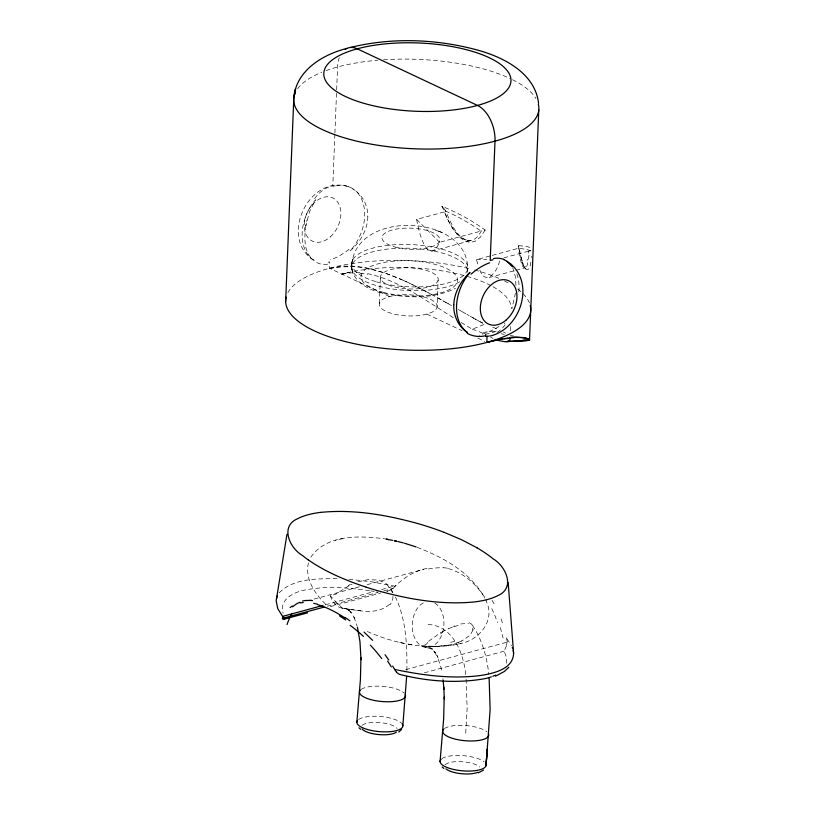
<?xml version="1.0" encoding="UTF-8"?>
<svg xmlns="http://www.w3.org/2000/svg" width="815" height="815" viewBox="0 0 815 815"><rect width="100%" height="100%" fill="white"/><g stroke="black" fill="none" stroke-linecap="round" stroke-linejoin="round"><path stroke-width="0.61" stroke-dasharray="4.08 3.06" d="M515.946 285.423L515.375 276.794L513.695 270.223M406.889 670.48C407.143 645.704 406.267 619.848 395.448 597.049M510.577 330.656L510.781 325.694M389.611 296.579L329.484 268.267L329.739 261.89L328.17 262.236M334.863 134.281L332.775 186.319L335.658 185.647M334.914 133.008L336.595 91.127M336.646 89.854L337.563 67.013A28.973 17.624 74.8 0 1 339.274 57.702M351.927 262.909L352.569 258.997C346.334 279.188 368.798 290.996 385.352 293.695C408.458 298.188 433.886 298.952 455.493 288.357M379.362 303.394L380.442 276.448M437.044 307.265A28.973 10.575 2.3 0 0 395.988 295.315A28.973 10.575 2.3 0 0 391.577 313.418A28.973 10.575 2.3 0 0 437.044 307.265L438.124 280.309A28.973 10.575 2.3 0 0 397.068 268.359A28.973 10.575 2.3 0 0 392.667 286.462A28.973 10.575 2.3 0 0 438.124 280.309M467.515 272.169C472.517 215.18 359.782 208.548 352.111 261.819M507.225 641.792L506.146 635.476M465.711 733.154L467.138 708.449L466.099 678.538M530.443 250.786L528.426 251.193L528.181 253.282M515.447 293.043L511.912 308.671M531.798 256.175L531.604 257.54M305.808 225.857C304.321 237.206 303.424 251.804 313.154 259.904A40.791 28.749 -64.8 0 1 315.578 199.746L309.659 211.309L305.808 225.857L306.99 219.969M527.346 259.201L527.122 260.423M506.655 663.257L506.604 657.593L504.088 651.175L506.675 645.317M308.467 562.768C304.362 579.485 315.925 595.256 327.518 606.024M530.83 262.073C529.618 275.358 522.527 268.777 521.406 259.618M473.057 630.056L470.072 635.109L463.48 640.142M499.514 261.024C497.221 273.086 484.232 287.135 479.118 267.717M525.522 266.505C521.356 272.108 519.236 250.786 518.106 248.361M445.438 211.004L446.274 211.37A131.398 75.846 17.6 0 1 481.003 231.083L439.611 242.31C427.162 268.023 418.095 229.239 416.669 219.408L444.746 211.788C448.596 226.112 468.044 256.277 481.257 231.012M485.159 230.085L480.361 237.124L475.216 241.301L469.807 242.483L463.939 240.629L458.468 236.116L453.008 228.893L447.792 219.51L441.934 206.276L447.608 208.681A133.589 76.661 17.3 0 1 483.04 228.546L485.2 230.075L481.41 230.94M310.821 557.165C326.876 534.1 359.894 535.618 384.619 538.817M504.933 322.872L504.332 323.718M279.209 592.739C294.521 577.499 318.757 578.925 338.714 578.63M393.278 588.186C400.868 579.76 415.029 569.736 428.456 568.289M395.214 586.291L371.711 581.829L348.025 579.129M427.58 642.373C427.61 645.286 420.153 645.551 422.415 646.427M389.519 604.343C376.245 615.957 357.428 610.058 341.964 608.133L362.797 611.097M428.721 641.211L441.2 632.226M349.085 585.669L335.495 594.318L330.289 595.653A23.095 15.811 -85.7 0 0 342.534 608.224L345 608.499M351.214 584.579L352.131 584.151M461.779 641.028L456.033 643.33M461.219 322.587L472.323 329.199L484.691 324.217A122.647 44.754 2.3 0 1 485.73 324.574M453.364 626.348L454.556 625.889M458.57 642.424L449.564 645.052L434.976 646.682M358.019 581.808L367.81 579.699L376.428 579.974A24.837 19.855 -14.5 0 1 386.544 584.029M458.519 643.932C478.476 641.364 496.539 620.246 485.781 600.37M387.084 591.272L389.865 590.315A14.639 12.296 -10.2 0 0 390.14 590.192M386.758 591.354L387.634 591.109M431.797 251.193L470.061 240.751L467.117 240.629L470.337 240.782C456.614 239.804 450.868 221.874 445.377 210.728M477.773 263.978L476.459 259.659L491.068 255.696M492.291 255.36L517.861 248.422A131.398 14.66 -10.2 0 1 529.964 250.775M503.853 257.856L528.426 251.193M489.163 277.558L514.815 270.6M485.322 334.395L498.271 330.88M307.163 600.961L359.863 586.647M367.219 584.65L423.586 569.349M325.368 604.791L373.474 591.741M381.695 589.51L395.774 585.69M327.365 606.207L378.079 592.444M383.834 590.885L393.064 588.379M330.411 606.645L380.788 592.974M405.768 669.645L507.195 642.128M424.36 672.813L504.088 651.175M516.017 270.274L524.055 268.054L525.94 268.481L524.544 267.595L525.481 268.206L523.974 266.271L521.131 257.784L522.914 263.744M329.484 268.267L343.512 266.087L357.551 266.587M490.813 285.566A103.332 37.704 2.3 0 0 341.882 274.105L349.258 272.302M460.74 623.964L468.462 623.332M342.921 538.532L335.383 540.284M421.375 645.877L441.261 646.539L456.206 644.461M453.415 645.113L460.944 643.361M341.882 274.105L345.305 273.31M448.892 645.185L433.733 646.702L434.354 646.692M476.459 259.659L486.912 259.292M356.094 272.424L359.996 272.618M350.419 266.036L366.821 268.074L384.711 273.005M521.294 259.221L518.309 245.661L519.593 245.743A133.589 15.546 -10 0 1 530.596 247.679M426.367 646.417C405.463 645.042 384.884 639.51 365.833 630.851M443.482 567.658L448.515 568.33M358.162 266.658C389.152 270.855 417.015 286.483 444.002 301.367M425.206 647.334L432.49 648.974L429.637 648.057L432.663 649.596L430.147 647.986L435.495 652.723L433.488 650.482L438.103 658L436.932 655.403L440.701 666.415L442.087 673.007M428.079 624.453C454.261 625.93 464.234 655.199 465.997 677.336M369.582 590.692C348.555 587.697 326.866 585.771 305.849 589.877C294.714 591.527 278.557 599.392 283.141 613.145M501.113 333.732L504.322 334.435M370.774 590.875L374.309 591.445M376.652 591.853L377.814 592.057M510.221 335.413L513.766 336.065M367.565 273.646C399.91 280.523 426.836 301.448 454.454 318.349M399.819 642.485L403.782 643.269M407.928 644.074L411.707 644.828M348.178 186.676C309.18 174.247 279.015 237.338 313.154 259.904M345.774 608.693L349.248 609.773L346.395 608.856L349.421 610.394L346.905 608.795L352.253 613.522L350.246 611.281L354.861 618.799L353.69 616.211L357.092 626.002M386.004 273.453L401.683 279.647M435.618 230.207L438.521 231.246M438.765 231.348L442.046 232.52M417.178 547.323C443.584 557.409 470.775 572.476 484.782 598.078M402.987 280.228L406.899 282M426.795 314.091L462.024 330.676M477.906 338.154L484.67 341.332M409.497 283.213L420.102 288.439M422.292 289.559L433.203 295.376M482.806 323.209L475.064 318.971M480.381 321.894L482.541 323.066M477.03 320.061L478.976 321.13M437.543 297.76L441.852 300.164M475.97 319.48L471.09 316.75M473.739 318.237L469.083 315.619M442.963 300.786L446.141 302.569M445.479 302.202L448.27 303.781M466.913 314.396L469.206 315.69M447.995 303.618L452.498 306.185M462.268 311.758L467.056 314.478M458.346 309.517L462.961 312.155M386.483 584.09L391.638 590.04M342.534 608.224L340.976 606.808A168.002 115.068 -85.7 0 1 330.472 595.928M441.934 206.276L444.532 209.261M416.669 219.408L439.611 242.31M506.971 638.909L511.423 645.612M472.486 625.513C482.358 639.877 486.912 657.165 488.837 674.311M518.309 245.661L518.727 246.599M492.046 600.288L494.501 604.516M391.006 588.929L393.227 592.994M512.594 267.748L513.44 269.571M501.042 618.942L502.926 624.28M521.967 260.841L518.768 246.762L518.778 247.465A3.158 2.007 16.3 0 0 518.585 246.609M442.891 678.65L443.217 680.912M492.749 327.182A122.647 44.754 2.3 0 1 499.238 329.963M503.344 331.95A122.647 44.754 2.3 0 1 505.646 333.172M287.878 292.626A122.647 44.754 2.3 0 1 470.072 268.828M474.636 270.01A122.647 44.754 2.3 0 1 499.045 278.424M504.465 280.961A122.647 44.754 2.3 0 1 508.845 283.274M517.668 288.999A122.647 44.754 2.3 0 1 529.913 304.28M329.739 268.756A93.195 68.419 41.9 0 1 350.644 266.892M499.004 326.458A103.332 37.704 2.3 0 1 479.149 335.22M492.994 286.748A103.332 37.704 2.3 0 1 511.453 308.335M341.984 274.319A71.445 54.31 49.4 0 1 356.186 272.831M349.044 249.268A39.762 21.689 -44.4 0 1 330.34 259.751M483.387 332.449A76.264 20.477 -27.5 0 1 494.756 331.562M472.323 329.199A103.332 37.704 2.3 0 1 485.995 334.71M490.528 337.043A103.332 37.704 2.3 0 1 492.983 338.449M360.138 273.29A81.378 60.188 46.2 0 1 367.636 274.4M505.188 324.757A39.762 31.113 87.3 0 1 494.522 333.956M516.853 273.881A40.791 28.749 -64.8 0 1 518.625 293.543M348.199 186.604A39.283 31.408 -76.8 0 1 352.528 188.469M327.61 264.192A39.731 23.472 -56.8 0 1 313.286 259.74M314.621 198.697A39.874 31.52 87.7 0 1 332.703 185.82M335.678 185.912A39.772 31.479 -83.7 0 1 348.239 186.411M297.628 88.733A122.647 44.754 2.3 0 1 321.782 72.27M326.071 70.62A122.647 44.754 2.3 0 1 377.671 60.228M383.549 59.78A122.647 44.754 2.3 0 1 510.231 78.586M512.543 79.707A122.647 44.754 2.3 0 1 535.893 98.462M530.942 250.623A3.168 1.009 -2.8 0 1 530.137 250.888M528.986 255.268A119.897 31.092 79.7 0 1 528.059 261.136M527.794 262.644A50.51 12.001 81.5 0 1 525.899 268.196M444.613 209.455A3.168 1.396 46.2 0 1 445.397 210.739M459.629 281.817A57.947 21.139 2.3 0 1 365.344 281.47A57.947 21.139 2.3 0 1 389.376 248.87A57.947 21.139 2.3 0 1 467.545 271.079M500.257 627.601A89.487 38.641 83.7 0 1 503.079 638.043M491.781 608.652A103.159 57.733 88.2 0 1 497.537 622.65M448.454 568.615A114.436 76.936 -82.3 0 1 486.698 600.573M428.456 569.002A112.735 79.371 -78.2 0 1 443.452 567.872M392.962 588.298A10.86 8.853 -12.3 0 1 390.049 590.029M507.032 641.914A10.86 3.372 87.4 0 1 506.604 644.757M506.726 645.083A14.65 4.513 87.5 0 1 506.675 645.307M434.782 603.029A23.095 15.811 -85.7 0 1 439.733 639.103A23.095 15.811 -85.7 0 1 414.275 636.953A23.095 15.811 -85.7 0 1 424.829 602.193M444.46 728.579A23.095 7.59 5 0 1 465.406 725.523A23.095 7.59 5 0 1 486.718 731.687M361.218 689.378A23.095 7.59 5 0 1 383.295 686.413A23.095 7.59 5 0 1 404.301 693.249M392.962 596.325A20.956 15.943 10.1 0 1 390.11 604.649M391.21 590.152A20.956 15.943 10.1 0 1 392.351 592.811M348.372 585.476A33.812 13.05 -13.7 0 1 350.531 584.345M440.64 633.887A60.605 3.851 -36.9 0 1 442.076 632.674M441.679 632.195A21.587 3.932 -24.8 0 1 448.688 628.579M448.729 628.681A20.64 4.432 -24.5 0 1 453.232 626.725M454.271 626.755A21.587 5.909 -25 0 1 459.935 624.881M469.094 622.762A24.603 10.289 -33.9 0 1 472.649 629.343M473.067 629.139A25.163 10.89 -23.7 0 1 472.822 630.117M463.266 639.999A33.334 19.927 -3 0 1 461.575 640.875M454.658 641.283A50.214 33.772 1.5 0 1 447.893 642.882M441.832 758.684A23.095 7.59 5 0 1 462.767 755.627A23.095 7.59 5 0 1 484.09 761.781M358.59 719.482A23.095 7.59 5 0 1 380.656 716.517A23.095 7.59 5 0 1 401.663 723.343M445.204 764.765A18.266 6 5 0 1 462.013 761.73A18.266 6 5 0 1 479.75 767.037M362.227 725.309A18.266 6 5 0 1 380.106 722.64A18.266 6 5 0 1 397.037 728.437M367.83 216.607C367.636 230.095 359.965 242.422 349.951 251.02A40.791 28.749 -64.8 0 0 352.457 188.632C362.237 194.184 368.074 205.462 367.83 216.607M438.052 646.539L423.342 646.214L438.052 646.539M352.284 270.916L351.744 267.707L352.62 272.984L352.284 270.916M330.309 236.89A23.89 16.84 -64.8 0 0 333.08 198.096A23.89 16.84 -64.8 0 0 304.321 223.646A23.89 16.84 -64.8 0 0 330.309 236.89M376.55 281.847A57.947 21.139 2.3 0 0 467.474 269.551A57.947 21.139 2.3 0 0 385.363 245.651A57.947 21.139 2.3 0 0 376.55 281.847M395.438 247.139A28.973 10.575 2.3 0 0 439.805 240.15A28.973 10.575 2.3 0 0 397.384 228.903A28.973 10.575 2.3 0 0 395.438 247.139M383.549 292.391A48.289 17.614 2.3 0 0 457.5 280.737A48.289 17.614 2.3 0 0 386.799 261.992A48.289 17.614 2.3 0 0 383.549 292.391"/><path stroke-width="1.22" d="M444.206 697.039L443.655 718.861L440.069 761.597M282.408 618.269L283.121 616.262L323.015 605.433M495.306 339.916L504.791 341.719L529.546 339.998L538.766 109.964M285.647 301.754L293.797 98.197C295.814 70.691 322.689 54.483 346.895 48.411M406.644 676.369L402.844 725.717M486.097 764.918L487.248 749.067L486.015 765.693L490.131 709.682L489.122 677.744M356.827 722.406L360.413 679.669L360.953 657.848L361.025 659.763L359.975 641.711L357.459 627.224M524.402 340.415C540.406 339.712 511.718 335.373 509.67 337.848M286.972 534.263L276.173 600.798L277.793 608.724L282.846 616.761M276.356 599.107L277.395 595.745M294.195 95.895L295.59 88.754L294.419 94.234M529.536 340.028C526.5 336.595 520.194 337.736 515.915 337.39M284.832 618.167L283.365 619.41L307.561 612.849M401.469 729.517L398.739 732.053M508.835 667.281L504.281 671.529L495.449 676.195M290.089 607.562L292.29 605.973M483.55 770.073L478.313 772.824M495.602 675.085L494.267 675.686M492.851 676.277L493.574 675.981M491.363 676.827L489.805 677.357M490.233 336.004C520.245 329.117 535.445 283.681 509.996 263.347M488.99 677.611L486.056 678.416M282.408 618.402L323.901 607.144M487.89 342.137L490.773 341.393M350.328 47.484C392.565 37.083 437.624 38.957 479.403 50.581C505.086 58.028 535.068 73.666 538.562 103.22M496.345 340.079L486.922 342.402L486.983 336.075M491.669 341.169L502.488 338.867M485.628 678.528C457.347 683.734 427.284 681.401 399.574 674.382A14.65 14.303 -30.4 0 1 399.309 674.239A10.86 10.636 -43.5 0 1 396.518 672.171M507.317 341.495L509.976 340.038L509.864 337.777M486.484 336.188L485.577 336.361M493.014 259.751L490.212 260.454L495 141.148A28.973 17.624 74.8 0 0 477.488 105.43L357.245 48.819A28.973 17.624 74.8 0 0 345.285 49.328M497.242 339.886L515.202 337.42M300.164 602.906L303.241 602.499M504.159 338.592L508.153 338.021M320.988 512.36C353.914 509.09 387.074 515.009 418.727 523.821A215.639 78.678 2.3 0 1 444.236 532.378M506.146 341.668L526.154 340.609L515.467 341.067M527.336 340.65L523.138 340.201M385.75 539.041L392.555 540.376M394.195 540.702L396.508 541.16L394.531 540.773M386.504 539.194L388.398 539.571M313.673 603.273L317.555 604.21M399.676 670.46C426.632 675.798 454.505 679.19 481.889 675.289C494.501 673.159 513.389 668.809 513.603 653.059L508.132 582.307M398.739 670.266L397.343 669.971M396.416 669.777L394.562 669.37L392.647 666.018M397.649 541.455L403.333 542.922M404.474 543.218L416.119 546.926M366.139 587.177L368.757 588.023A202.028 73.717 2.3 0 0 376.774 590.447C408.417 599.269 441.587 605.188 474.503 601.918A51.192 18.674 2.3 0 0 497.812 595.612C515.773 588.104 505.85 566.221 493.156 558.866A215.639 78.678 2.3 0 0 476.948 547.782M444.257 532.378L461.677 539.785L476.969 547.782M503.813 259.71A39.283 22.871 -55.9 0 1 506.859 261.299L511.036 265.232M344.918 617.363L349.89 620.765M339.458 615.845L345.682 619.95M308.294 559.946L306.735 558.815A202.028 73.717 2.3 0 1 302.334 555.402C289.641 548.067 279.708 526.103 297.72 518.676A51.192 18.674 2.3 0 1 320.967 512.34M442.209 767.027L443.88 768.443M358.967 727.826L360.637 729.242M364.03 632.094L372.638 640.346M396.314 671.886L394.562 669.37M385.026 654.73L388.826 660.028M511.27 265.558L511.616 266.077M512.278 647.497L512.523 648.129M513.114 650.034L513.603 653.059M443.217 680.912L443.92 689.225M443.839 687.157L444.267 698.964M530.239 305.431A122.647 44.754 2.3 0 1 408.488 350.124A122.647 44.754 2.3 0 1 286.106 297.149M485.536 335.719A39.731 31.591 -75.4 0 1 467.209 333.345M506.838 261.33A40.791 28.749 -64.8 0 1 512.747 266.505M471.019 274.166A39.874 21.475 -45.2 0 1 489.652 262.776M489.245 335.963A39.762 31.113 87.3 0 1 487.227 336.401M493.411 258.569A39.772 22.8 -50.8 0 1 503.996 259.465M538.328 104.177A122.647 44.754 2.3 0 1 411.82 148.676A122.647 44.754 2.3 0 1 295.397 92.492M317.779 604.699A115.109 47.555 52 0 1 345.051 618.014M350.155 625.319A111.787 49.297 53.6 0 1 363.439 636.362M370.367 645.144A101.111 56.836 58.4 0 1 381.685 658.551M387.583 661.067A87.47 62.633 62.2 0 1 391.302 666.914M287.043 624.596A90.648 35.666 82.1 0 1 292.076 613.379M292.728 606.818A105.135 47.871 66.9 0 1 299.889 602.254M302.447 601.022A112.725 50.194 57.6 0 1 312.522 600.624M282.713 619.094A10.86 1.875 -71.8 0 1 282.571 618.035M366.2 587.157A227.986 83.181 2.3 0 1 308.376 559.925M488.562 734.02A23.095 7.59 5 0 1 463.745 740.591A23.095 7.59 5 0 1 443.676 729.242M405.32 694.818A23.095 7.59 5 0 1 380.503 701.389A23.095 7.59 5 0 1 360.434 690.05M485.526 763.329A23.095 7.59 5 0 1 462.278 770.807A23.095 7.59 5 0 1 441.047 759.346M402.284 724.127A23.095 7.59 5 0 1 380.228 731.697A23.095 7.59 5 0 1 357.235 720.868M477.947 772.274A18.266 6 5 0 1 461.127 773.68A18.266 6 5 0 1 445.958 768.871M396.345 732.155A18.266 6 5 0 1 378.771 734.57A18.266 6 5 0 1 362.094 729.068M453.782 304.637C453.252 315.466 458.366 326.621 467.535 332.602A40.791 28.749 -64.8 0 1 469.96 272.434C461.025 280.788 454.271 292.198 453.782 304.637M481.125 104.391L477.488 105.43A93.664 34.179 2.3 0 1 345.102 96.343A93.664 34.179 2.3 0 1 358.529 48.482A93.664 34.179 2.3 0 1 490.681 58.415A93.684 34.179 2.3 0 1 481.135 104.381M506.38 319.806A23.89 16.84 -64.8 0 0 509.151 281.002A23.89 16.84 -64.8 0 0 480.392 306.562A23.89 16.84 -64.8 0 0 506.38 319.806"/></g></svg>
